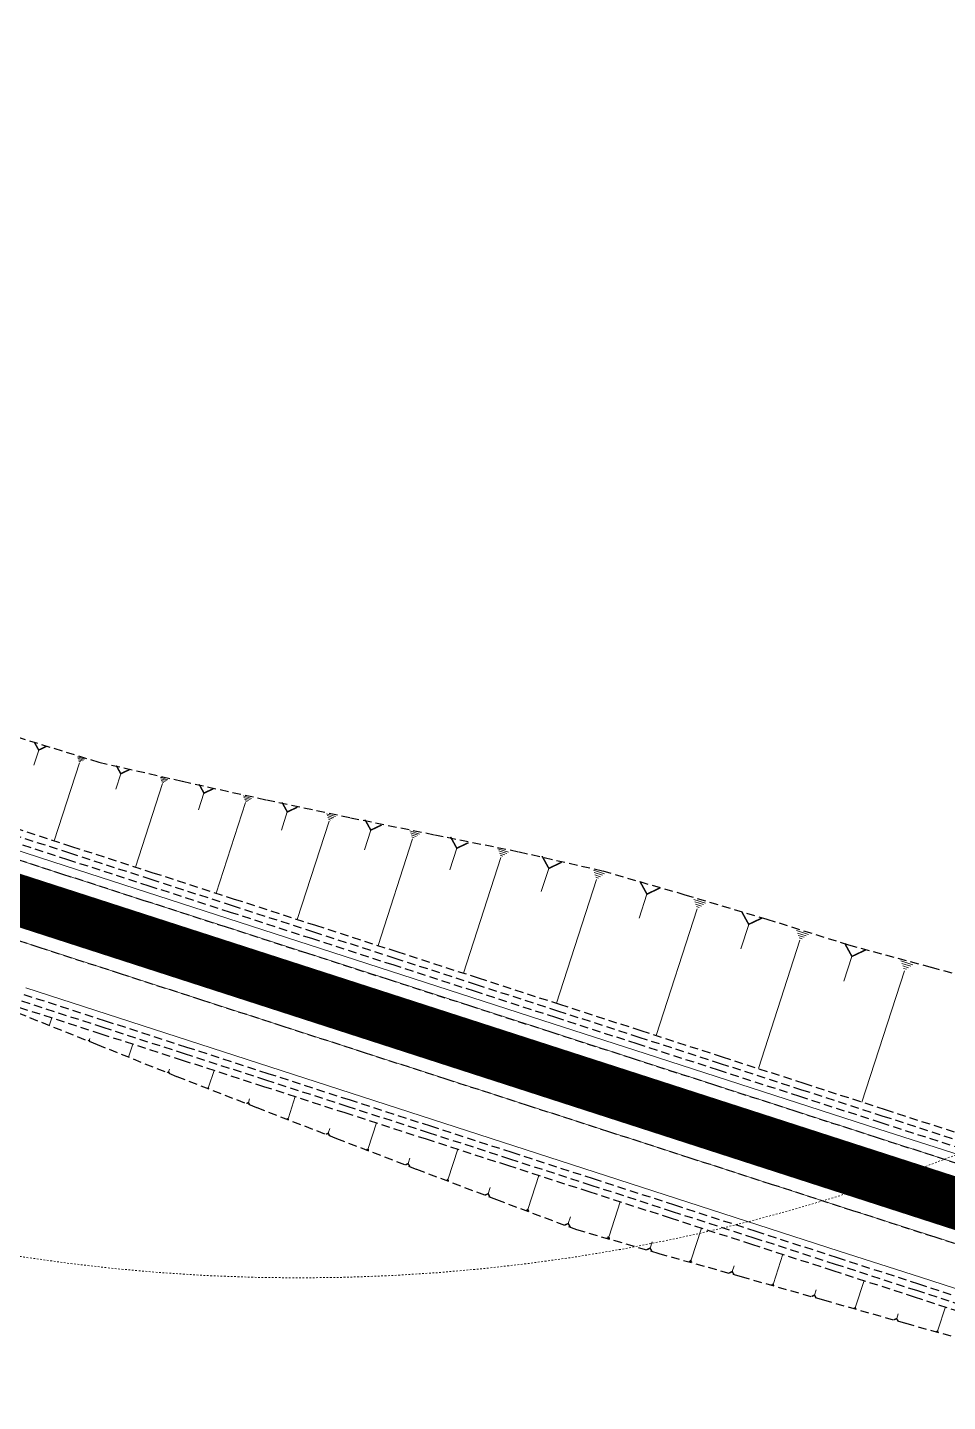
# Model space of a CAD drawing. Header units: metres. Extents: x 544752 to 548977, y 1840603 to 1844608.
# Drawn here: x 545582.9 to 545636.7, y 1843329.3 to 1843409.7 of the extents above; entities that cross this region are included whole.
import ezdxf

# ---------------------------------------------------------------- set-up
doc = ezdxf.new("R2010")
doc.units = ezdxf.units.M
doc.header["$MEASUREMENT"] = 0
doc.linetypes.add('ACAD_ISO02W100', pattern=[15, 12, -3])
doc.linetypes.add('Anordnung Grundriss$0$GESTRICHELT', pattern=[0.75, 0.5, -0.25])
doc.layers.add('C-ROAD', color=7, linetype='Continuous')
for name, color, linetype, lineweight in [('C-ROAD-CORR', 5, 'Continuous', 0), ('C-TOPO-FEAT', 94, 'Continuous', 5), ('Đường', 5, 'ACAD_ISO02W100', 5)]:
    doc.layers.add(name, color=color, linetype=linetype, lineweight=lineweight)

# ---------------------------------------------------------------- blocks, each defined once
blk = doc.blocks.new('TB')
at = {"layer": 'Defpoints', "color": 5, "linetype": 'Anordnung Grundriss$0$GESTRICHELT', "lineweight": 5, "ltscale": 0.2}
blk.add_circle((-0.4049538253086098, -1.769394799566726e-07), 105.7280000291212, dxfattribs=at)

msp = doc.modelspace()

# ---------------------------------------------------------------- linework, layer by layer
at = {"layer": 'C-ROAD', "color": 1, "linetype": 'ACAD_ISO02W100', "lineweight": 60, "ltscale": 0.1, "const_width": 3, "flags": 128}
msp.add_lwpolyline([(545571.5549559621, 1843362.097537118), (545668.3466485639, 1843330.784282243)], dxfattribs=at)
at = {"layer": 'C-ROAD-CORR', "color": 160, "linetype": 'Continuous'}
for p, q in [((545583.5182786626, 1843367.390861655, 669.414161588615), (545583.2350875968, 1843366.515496168, 668.4941279398702)), ((545586.2046164207, 1843366.861343322, 669.4781865494197), (545585.7876455912, 1843366.996238307, 669.4781865494197)), ((545586.1300125696, 1843366.808710057, 669.4051452122842), (545585.8172844475, 1843366.909881295, 669.4051452122842)), ((545585.9062010164, 1843366.650810261, 669.1860212008778), (545584.4288608667, 1843362.084237601, 664.3864254069397)), ((545586.0554087185, 1843366.756076792, 669.3321038751487), (545585.8469233038, 1843366.823524284, 669.3321038751487)), ((545585.9808048675, 1843366.703443527, 669.2590625380133), (545585.8765621601, 1843366.737167273, 669.2590625380133)), ((545588.3194828683, 1843366.006652033, 669.0574824252739), (545588.02674087, 1843365.101763876, 668.1064196221162)), ((545590.7516119359, 1843365.433761745, 669.0029677122967), (545589.1716242682, 1843360.549897667, 663.8698897503141)), ((545591.0707616311, 1843365.658922918, 669.3154330898561), (545590.6248191252, 1843365.803190581, 669.3154330898561)), ((545590.9909742073, 1843365.602632625, 669.2373167454663), (545590.6565173279, 1843365.710833372, 669.2373167454663)), ((545590.9111867835, 1843365.546342331, 669.1592004010764), (545590.6882155306, 1843365.618476163, 669.1592004010764)), ((545590.8313993597, 1843365.490052038, 669.0810840566866), (545590.7199137332, 1843365.526118954, 669.0810840566866)), ((545593.1859482063, 1843364.871013731, 668.9588881304023), (545592.8684175442, 1843363.889501896, 667.927291696384)), ((545595.9682150211, 1843364.560316483, 669.2617981177815), (545595.4844229594, 1843364.716828925, 669.2617981177815)), ((545595.8816556066, 1843364.499248528, 669.1770516161345), (545595.5188115601, 1843364.61663286, 669.1770516161345)), ((545595.7950961919, 1843364.438180574, 669.0923051144874), (545595.553200161, 1843364.516436794, 669.0923051144874)), ((545595.6219773627, 1843364.316044663, 668.9228121111934), (545593.9078875837, 1843359.017660588, 663.3540620198202)), ((545595.7085367773, 1843364.377112618, 669.0075586128404), (545595.5875887618, 1843364.416240729, 669.0075586128404)), ((545598.060005794, 1843363.770643753, 668.8965631669408), (545597.7155549522, 1843362.705919561, 667.7775082139588)), ((545600.8751336926, 1843363.497782153, 669.2457807746399), (545600.3504429151, 1843363.667525812, 669.2457807746399)), ((545600.4996258646, 1843363.232860131, 668.8781376374085), (545598.6406307096, 1843357.486562332, 662.8386176741582)), ((545600.7812567357, 1843363.431551648, 669.153869990332), (545600.3877386524, 1843363.558859392, 669.153869990332)), ((545600.6873797786, 1843363.365321142, 669.0619592060242), (545600.4250343898, 1843363.450192972, 669.0619592060242)), ((545600.5935028216, 1843363.299090637, 668.9700484217163), (545600.4623301271, 1843363.341526551, 668.9700484217163)), ((545602.9416553496, 1843362.707166263, 668.8721045885322), (545602.5680610484, 1843361.552357384, 667.6583681061877)), ((545605.3856877125, 1843362.191522264, 668.8763730575072), (545603.3687348113, 1843355.956964855, 662.3236785658723)), ((545605.7931022242, 1843362.478954558, 669.2752546200934), (545605.2238287738, 1843362.663121238, 669.2752546200934)), ((545605.6912485963, 1843362.407096485, 669.1755342294468), (545605.2642935085, 1843362.545221495, 669.1755342294468)), ((545605.5893949684, 1843362.335238411, 669.0758138388003), (545605.3047582431, 1843362.427321751, 669.0758138388003)), ((545605.4875413404, 1843362.263380338, 668.9760934481537), (545605.3452229778, 1843362.309422008, 668.9760934481537)), ((545607.9710640848, 1843361.647872441, 668.8826732048507), (545607.5653890311, 1843360.393899475, 667.5647124889433)), ((545610.9988437109, 1843361.417529287, 669.3232604920543), (545610.3810528384, 1843361.617391926, 669.3232604920543)), ((545610.8883094122, 1843361.339546972, 669.2150412397576), (545610.4249662578, 1843361.489443951, 669.2150412397576)), ((545610.7777751135, 1843361.261564656, 669.106821987461), (545610.4688796771, 1843361.361495975, 669.106821987461)), ((545610.556706516, 1843361.105600025, 668.8903834828677), (545608.3678549333, 1843354.339690496, 661.7792230288394)), ((545610.6672408147, 1843361.183582341, 668.9986027351644), (545610.5127930966, 1843361.233548, 668.9986027351644)), ((545613.3530711837, 1843360.470527468, 668.8509251299662), (545612.9155403362, 1843359.11808578, 667.4294710282677)), ((545616.1449490829, 1843359.813782458, 668.7892165860529), (545613.8049680867, 1843352.580720223, 661.1870655512204)), ((545616.6176136722, 1843360.147248899, 669.2519816192215), (545615.9571673846, 1843360.360911068, 669.2519816192215)), ((545616.4994475248, 1843360.063882289, 669.1362903609294), (545616.0041128092, 1843360.224128915, 669.1362903609294)), ((545616.3812813775, 1843359.980515678, 669.0205991026372), (545616.0510582337, 1843360.087346763, 669.0205991026372)), ((545616.2631152301, 1843359.897149068, 668.9049078443451), (545616.0980036583, 1843359.95056461, 668.9049078443451)), ((545619.0918931314, 1843358.963397495, 668.5695350853889), (545618.6346177943, 1843357.549924062, 667.083934910736)), ((545622.0345413645, 1843358.097013919, 668.3332226867682), (545619.6393314478, 1843350.69323482, 660.5516434450336)), ((545622.5183619227, 1843358.438350933, 668.8069100364986), (545621.8423275874, 1843358.657056019, 668.8069100364986)), ((545622.3974067832, 1843358.353016679, 668.688488199066), (545621.8903810317, 1843358.517045494, 668.688488199066)), ((545622.2764516436, 1843358.267682426, 668.5700663616334), (545621.938434476, 1843358.377034969, 668.5700663616334)), ((545622.155496504, 1843358.182348172, 668.4516445242008), (545621.9864879203, 1843358.237024444, 668.4516445242008)), ((545625.0425124652, 1843357.196013114, 668.0765360308435), (545624.576326105, 1843355.75499502, 666.5619856455928)), ((545628.5311892085, 1843356.609458708, 668.2669358597462), (545627.8460911011, 1843356.831096031, 668.2669358597462)), ((545628.4086123912, 1843356.522980356, 668.146926309233), (545627.8947888108, 1843356.689208348, 668.146926309233)), ((545628.286035574, 1843356.436502003, 668.0269167587197), (545627.9434865203, 1843356.547320665, 668.0269167587197)), ((545628.0408819396, 1843356.263545298, 667.7868976576932), (545625.6135588062, 1843348.760501763, 659.9009887127178)), ((545628.1634587568, 1843356.350023651, 667.9069072082065), (545627.99218423, 1843356.405432981, 667.9069072082065)), ((545631.0796399015, 1843355.319873574, 667.4946917925155), (545630.609106128, 1843353.865417289, 665.9660174916947)), ((545634.6489634321, 1843354.830092711, 667.7979735485409), (545633.9482973455, 1843355.056766459, 667.7979735485409)), ((545634.5236012132, 1843354.741649248, 667.6752369343094), (545633.9981016484, 1843354.911654559, 667.6752369343094)), ((545634.1475145569, 1843354.476318861, 667.3070270916149), (545631.6650336063, 1843346.802778246, 659.2419209404538)), ((545634.3982389945, 1843354.653205786, 667.5525003200779), (545634.0479059512, 1843354.76654266, 667.5525003200779)), ((545634.2728767757, 1843354.564762323, 667.4297637058464), (545634.097710254, 1843354.62143076, 667.4297637058464)), ((545584.1476988998, 1843351.319438145, 664.4195015545108), (545584.2796566009, 1843351.727329605, 663.9907962040062)), ((545584.1210440969, 1843351.300633093, 664.4455980954583), (545584.1582884052, 1843351.28858412, 664.4455980954583)), ((545584.1277077976, 1843351.305334356, 664.4390739602214), (545584.1556410289, 1843351.296297626, 664.4390739602214)), ((545584.1343714984, 1843351.310035619, 664.4325498249846), (545584.1529936525, 1843351.304011133, 664.4325498249846)), ((545584.141035199, 1843351.314736882, 664.4260256897477), (545584.1503462762, 1843351.311724639, 664.4260256897477)), ((545586.4732856591, 1843350.404098096, 664.3160950142459), (545586.5079534962, 1843350.511259061, 664.2034658373229)), ((545588.7967550302, 1843349.483553681, 664.2183346677969), (545589.0259015654, 1843350.191863344, 663.4738813693912)), ((545588.750468563, 1843349.450898424, 664.2636517042163), (545588.8151438655, 1843349.429975201, 664.2636517042163)), ((545588.7620401798, 1843349.459062239, 664.2523224451114), (545588.8105466567, 1843349.443369821, 664.2523224451114)), ((545588.7736117967, 1843349.467226053, 664.2409931860066), (545588.8059494478, 1843349.456764441, 664.2409931860066)), ((545588.7851834134, 1843349.475389867, 664.2296639269017), (545588.801352239, 1843349.470159061, 664.2296639269017)), ((545591.1196594276, 1843348.561620608, 664.1220808713745), (545591.1734996181, 1843348.7280448, 663.9471643824784)), ((545593.4517370105, 1843347.662603438, 664.0010267139683), (545593.7731372906, 1843348.656076561, 662.9568586307853)), ((545593.3868157433, 1843347.616801268, 664.0645882606223), (545593.4775291388, 1843347.587454414, 664.0645882606223)), ((545593.4030460601, 1843347.62825181, 664.0486978739588), (545593.4710811067, 1843347.60624167, 664.0486978739588)), ((545593.419276377, 1843347.639702353, 664.0328074872953), (545593.4646330746, 1843347.625028926, 664.0328074872953)), ((545593.4355066937, 1843347.651152895, 664.0169171006318), (545593.4581850426, 1843347.643816182, 664.0169171006318)), ((545595.7863346806, 1843346.7698818, 663.8731593214274), (545595.8561092864, 1843346.985560503, 663.6464749622579)), ((545598.1202194293, 1843345.875343993, 663.747251722286), (545598.5227276478, 1843347.119528027, 662.4395794485479)), ((545598.0389147598, 1843345.817983278, 663.8268535350322), (545598.1525204083, 1843345.78123051, 663.8268535350322)), ((545598.0592409272, 1843345.832323456, 663.8069530818457), (545598.1444451634, 1843345.804758881, 663.8069530818457)), ((545598.0795670946, 1843345.846663635, 663.7870526286591), (545598.1363699187, 1843345.828287251, 663.7870526286591)), ((545598.0998932619, 1843345.861003814, 663.7671521754726), (545598.128294674, 1843345.851815622, 663.7671521754726)), ((545600.4539046272, 1843344.980297831, 663.6218926800443), (545600.5394755413, 1843345.244804144, 663.3438891347437)), ((545602.7895941226, 1843344.090373545, 663.4910092569115), (545603.2724553839, 1843345.582935049, 661.9222853043404)), ((545602.6920585356, 1843344.021561864, 663.5865020442296), (545602.8283433722, 1843343.977472111, 663.5865020442296)), ((545602.7164424324, 1843344.038764784, 663.5626288474001), (545602.8186560598, 1843344.005697469, 663.5626288474001)), ((545602.7408263291, 1843344.055967705, 663.5387556505706), (545602.8089687474, 1843344.033922828, 663.5387556505706)), ((545602.7652102258, 1843344.073170625, 663.514882453741), (545602.799281435, 1843344.062148187, 663.514882453741)), ((545607.4645538828, 1843342.31974309, 663.2193106427022), (545608.0230394108, 1843344.04606505, 661.4048979012732)), ((545605.1258555087, 1843343.201910696, 663.3585495488611), (545605.226510006, 1843343.513041532, 663.0315423243484)), ((545607.3517425682, 1843342.240154332, 663.3297592208229), (545607.5093719226, 1843342.189159375, 663.3297592208229)), ((545607.3799453968, 1843342.260051521, 663.3021470762927), (545607.4981674127, 1843342.221805304, 663.3021470762927)), ((545607.4081482255, 1843342.279948711, 663.2745349317626), (545607.4869629027, 1843342.254451233, 663.2745349317626)), ((545607.4363510541, 1843342.2998459, 663.2469227872324), (545607.4757583928, 1843342.287097161, 663.2469227872324)), ((545612.1466575293, 1843340.567689093, 662.9276267221378), (545612.7746501634, 1843342.508862894, 660.8873986772295)), ((545609.8039595633, 1843341.439402601, 663.0781041562756), (545609.9186879694, 1843341.794036977, 662.7053734920345)), ((545612.0198061226, 1843340.478195003, 663.0518213342323), (545612.1970534611, 1843340.420853398, 663.0518213342323)), ((545612.0515189742, 1843340.500568526, 663.0207726812087), (545612.1844544782, 1843340.457562321, 663.0207726812087)), ((545612.083231826, 1843340.522942048, 662.989724028185), (545612.1718554952, 1843340.494271245, 662.989724028185)), ((545612.1149446776, 1843340.54531557, 662.9586753751614), (545612.1592565123, 1843340.530980169, 662.9586753751614)), ((545616.8769883632, 1843338.958736754, 662.4847537458791), (545617.5280099722, 1843340.971094897, 660.3697089629858)), ((545614.4903251389, 1843339.698516402, 662.7744188096987), (545614.6177547567, 1843340.092411206, 662.3604243361524)), ((545616.7454852179, 1843338.865960847, 662.6135026703073), (545616.9292323532, 1843338.80651648, 662.6135026703073)), ((545616.7783610043, 1843338.889154824, 662.5813154392002), (545616.9161713556, 1843338.844571549, 662.5813154392002)), ((545616.8112367906, 1843338.912348801, 662.5491282080932), (545616.9031103582, 1843338.882626617, 662.5491282080932)), ((545616.8441125769, 1843338.935542777, 662.5169409769861), (545616.8900493607, 1843338.920681686, 662.5169409769861)), ((545621.679688274, 1843337.569546046, 661.8103875537264), (545622.2825227111, 1843339.432953915, 659.8518936828249)), ((545619.2764640911, 1843338.257515662, 662.1544250530096), (545619.3978269765, 1843338.632657727, 661.7601402334319)), ((545621.557918699, 1843337.483637206, 661.9296067690458), (545621.72806528, 1843337.428592779, 661.9296067690458)), ((545621.5883610927, 1843337.505114416, 661.8998019652159), (545621.7159710285, 1843337.463831096, 661.8998019652159)), ((545621.6188034866, 1843337.526591626, 661.8699971613861), (545621.703876777, 1843337.499069413, 661.8699971613861)), ((545621.6492458803, 1843337.548068836, 661.8401923575562), (545621.6917825255, 1843337.534307729, 661.8401923575562)), ((545624.084035456, 1843336.885546437, 661.4622430364345), (545624.195039414, 1843337.228668257, 661.1016123920656)), ((545626.4872213029, 1843336.197396258, 661.118387154651), (545627.0364200384, 1843337.895012025, 659.3341454272957)), ((545631.2936001957, 1843334.821116693, 660.4306533455934), (545631.7904820277, 1843336.357016864, 658.8163792383943)), ((545626.3762858742, 1843336.119130944, 661.2269991354439), (545626.5312940843, 1843336.068983958, 661.2269991354439)), ((545626.4040197313, 1843336.138697272, 661.1998461402457), (545626.520275889, 1843336.101087033, 661.1998461402457)), ((545626.4317535886, 1843336.158263601, 661.1726931450474), (545626.5092576935, 1843336.133190108, 661.1726931450474)), ((545626.4594874458, 1843336.177829929, 661.1455401498492), (545626.4982394982, 1843336.165293183, 661.1455401498492)), ((545628.8900563206, 1843335.507992227, 660.7758268333781), (545628.9910452567, 1843335.820156839, 660.4477330809246)), ((545631.1932325228, 1843334.750306965, 660.5289189032425), (545631.3334745856, 1843334.704937003, 660.5289189032425)), ((545631.218324441, 1843334.768009397, 660.5043525138302), (545631.3235059881, 1843334.733981925, 660.5043525138302)), ((545631.2434163593, 1843334.785711829, 660.479786124418), (545631.3135373906, 1843334.763026848, 660.479786124418)), ((545631.2685082775, 1843334.803414261, 660.4552197350057), (545631.3035687931, 1843334.79207177, 660.4552197350057)), ((545636.1014864342, 1843333.450219939, 659.737357170374), (545636.5443321352, 1843334.819090251, 658.298636125591)), ((545633.6973597734, 1843334.135010571, 660.0846846801724), (545633.7880518839, 1843334.415346899, 659.790043346282)), ((545636.0120337927, 1843333.387110802, 659.8249363027755), (545636.1370244655, 1843333.346674845, 659.8249363027755)), ((545636.0343969531, 1843333.402888087, 659.8030415196752), (545636.1281399577, 1843333.372561118, 659.8030415196752)), ((545636.0567601135, 1843333.418665371, 659.7811467365748), (545636.1192554499, 1843333.398447392, 659.7811467365748)), ((545636.0791232738, 1843333.434442655, 659.7592519534744), (545636.110370942, 1843333.424333665, 659.7592519534744))]:
    msp.add_line(p, q, dxfattribs=at)
at = {"layer": 'C-ROAD-CORR', "color": 5, "linetype": 'Anordnung Grundriss$0$GESTRICHELT', "lineweight": 30, "extrusion": (0.2176510863283561, 0.6727763407947679, -0.7071067811065659), "const_width": 0.1, "elevation": 1358447.466107472}
msp.add_lwpolyline([(48303.17732021038, 1359394.673542071), (48302.79245332058, 1359394.160386219), (48302.40758643119, 1359394.673542071)], dxfattribs=at)
at = {"layer": 'C-ROAD-CORR', "color": 5, "linetype": 'Anordnung Grundriss$0$GESTRICHELT', "lineweight": 30, "extrusion": (0.2176510862573554, 0.6727763406434055, -0.707106781272434), "const_width": 0.1, "elevation": 1358447.83172369}
msp.add_lwpolyline([(48298.19607350783, 1359394.55268206), (48297.79822655575, 1359394.022219457), (48297.4003796039, 1359394.55268206)], dxfattribs=at)
at = {"layer": 'C-ROAD-CORR', "color": 5, "linetype": 'Anordnung Grundriss$0$GESTRICHELT', "lineweight": 30, "extrusion": (0.2176510863746361, 0.6727763406959925, -0.7071067811863004), "const_width": 0.1, "elevation": 1358448.196762252}
msp.add_lwpolyline([(48293.25027054845, 1359394.822874422), (48292.8187349065, 1359394.247493566), (48292.38719926489, 1359394.822874422)], dxfattribs=at)
at = {"layer": 'C-ROAD-CORR', "color": 5, "linetype": 'Anordnung Grundriss$0$GESTRICHELT', "lineweight": 30, "extrusion": (0.217651086240902, 0.6727763408171777, -0.7071067811121629), "const_width": 0.1, "elevation": 1358448.561524172}
msp.add_lwpolyline([(48288.31029004086, 1359395.147991239), (48287.84216890257, 1359394.523829721), (48287.37404776411, 1359395.147991239)], dxfattribs=at)
at = {"layer": 'C-ROAD-CORR', "color": 5, "linetype": 'Anordnung Grundriss$0$GESTRICHELT', "lineweight": 30, "extrusion": (0.2176510861189864, 0.6727763407096782, -0.7071067812519695), "const_width": 0.1, "elevation": 1358448.92556806}
msp.add_lwpolyline([(48283.37768524571, 1359395.530792189), (48282.86995709327, 1359394.853821318), (48282.36222894059, 1359395.530792189)], dxfattribs=at)
at = {"layer": 'C-ROAD-CORR', "color": 5, "linetype": 'Anordnung Grundriss$0$GESTRICHELT', "lineweight": 30, "extrusion": (0.2176510861419997, 0.6727763407363675, -0.7071067812194923), "const_width": 0.1, "elevation": 1358449.300145148}
msp.add_lwpolyline([(48278.31003721763, 1359395.978322597), (48277.75871016365, 1359395.243219858), (48277.20738310926, 1359395.978322596)], dxfattribs=at)
at = {"layer": 'C-ROAD-CORR', "color": 5, "linetype": 'Anordnung Grundriss$0$GESTRICHELT', "lineweight": 30, "extrusion": (0.2176510860855825, 0.6727763407135534, -0.7071067812585644), "const_width": 0.1, "elevation": 1358449.701831414}
msp.add_lwpolyline([(48272.87010321865, 1359396.392984716), (48272.27548298996, 1359395.600157744), (48271.68086276081, 1359396.392984716)], dxfattribs=at)
at = {"layer": 'C-ROAD-CORR', "color": 5, "linetype": 'Anordnung Grundriss$0$GESTRICHELT', "lineweight": 30, "extrusion": (0.2176510860909944, 0.6727763407689161, -0.7071067812042237), "const_width": 0.1, "elevation": 1358450.136008706}
msp.add_lwpolyline([(48266.97280320857, 1359396.464785492), (48266.35134950542, 1359395.636180553), (48265.72989580134, 1359396.464785492)], dxfattribs=at)
at = {"layer": 'C-ROAD-CORR', "color": 5, "linetype": 'Anordnung Grundriss$0$GESTRICHELT', "lineweight": 30, "extrusion": (0.2176510863594804, 0.6727763407725933, -0.7071067811180837), "const_width": 0.1, "elevation": 1358450.590869374}
msp.add_lwpolyline([(48260.77988150658, 1359396.238256325), (48260.14631740074, 1359395.393504184), (48259.51275329507, 1359396.238256325)], dxfattribs=at)
at = {"layer": 'C-ROAD-CORR', "color": 5, "linetype": 'Anordnung Grundriss$0$GESTRICHELT', "lineweight": 30, "extrusion": (0.2176510862451047, 0.6727763407183519, -0.707106781204897), "const_width": 0.1, "elevation": 1358451.05389798}
msp.add_lwpolyline([(48254.46403262822, 1359395.886644317), (48253.82456023013, 1359395.034014453), (48253.18508783251, 1359395.886644317)], dxfattribs=at)
at = {"layer": 'C-ROAD-CORR', "color": 5, "linetype": 'Anordnung Grundriss$0$GESTRICHELT', "lineweight": 30, "extrusion": (0.2176510862112597, 0.6727763407762416, 0.7071067811602356), "const_width": 0.1, "elevation": 1359379.770585936}
msp.add_lwpolyline([(48294.70489870699, -1358440.222833742), (48294.75201354979, -1358440.285653532), (48294.79912839335, -1358440.222833741)], dxfattribs=at)
at = {"layer": 'C-ROAD-CORR', "color": 5, "linetype": 'Anordnung Grundriss$0$GESTRICHELT', "lineweight": 30, "extrusion": (0.217651085937341, 0.6727763407761487, 0.7071067812446377), "const_width": 0.1, "elevation": 1359379.404960693}
msp.add_lwpolyline([(48289.6902208929, -1358440.097169108), (48289.76339165663, -1358440.194730127), (48289.836562421, -1358440.097169108)], dxfattribs=at)
at = {"layer": 'C-ROAD-CORR', "color": 5, "linetype": 'Anordnung Grundriss$0$GESTRICHELT', "lineweight": 30, "extrusion": (0.2176510866439715, 0.6727763407683854, 0.7071067810345195), "const_width": 0.1, "elevation": 1359379.039585119}
msp.add_lwpolyline([(48284.67878732987, -1358440.054140233), (48284.77361354022, -1358440.18057518), (48284.86843975057, -1358440.054140233)], dxfattribs=at)
at = {"layer": 'C-ROAD-CORR', "color": 5, "linetype": 'Anordnung Grundriss$0$GESTRICHELT', "lineweight": 30, "extrusion": (0.2176510862140156, 0.6727763405974507, 0.7071067813294979), "const_width": 0.1, "elevation": 1359378.673275211}
msp.add_lwpolyline([(48279.66455091565, -1358440.015685118), (48279.78084487939, -1358440.170743736), (48279.89713884302, -1358440.015685118)], dxfattribs=at)
at = {"layer": 'C-ROAD-CORR', "color": 5, "linetype": 'Anordnung Grundriss$0$GESTRICHELT', "lineweight": 30, "extrusion": (0.2176510865891637, 0.6727763406362823, 0.707106781177079), "const_width": 0.1, "elevation": 1359378.307738052}
msp.add_lwpolyline([(48274.65246773482, -1358439.994653374), (48274.78926083312, -1358440.177044172), (48274.92605393141, -1358439.994653373)], dxfattribs=at)
at = {"layer": 'C-ROAD-CORR', "color": 5, "linetype": 'Anordnung Grundriss$0$GESTRICHELT', "lineweight": 30, "extrusion": (0.2176510859778401, 0.6727763410517525, 0.7071067809699486), "const_width": 0.1, "elevation": 1359377.94228607}
msp.add_lwpolyline([(48269.63792399067, -1358439.999512347), (48269.79384403938, -1358440.207405745), (48269.9497640882, -1358439.999512347)], dxfattribs=at)
at = {"layer": 'C-ROAD-CORR', "color": 5, "linetype": 'Anordnung Grundriss$0$GESTRICHELT', "lineweight": 30, "extrusion": (0.2176510858429565, 0.6727763407337297, 0.7071067813140491), "const_width": 0.1, "elevation": 1359377.575654021}
msp.add_lwpolyline([(48264.62588632223, -1358440.040663602), (48264.79906777677, -1358440.271572208), (48264.97224923107, -1358440.040663602)], dxfattribs=at)
at = {"layer": 'C-ROAD-CORR', "color": 5, "linetype": 'Anordnung Grundriss$0$GESTRICHELT', "lineweight": 30, "extrusion": (0.2176510862372942, 0.6727763406393956, 0.7071067812824241), "const_width": 0.1, "elevation": 1359377.209530615}
msp.add_lwpolyline([(48259.6379132914, -1358440.562215434), (48259.80284983758, -1358440.782130828), (48259.96778638335, -1358440.562215434)], dxfattribs=at)
at = {"layer": 'C-ROAD-CORR', "color": 5, "linetype": 'Anordnung Grundriss$0$GESTRICHELT', "lineweight": 30, "extrusion": (0.2176510861822272, 0.6727763408665166, 0.7071067810832798), "const_width": 0.1, "elevation": 1359376.843817195}
msp.add_lwpolyline([(48254.65519889025, -1358441.193400659), (48254.80605727958, -1358441.394545178), (48254.95691566891, -1358441.193400659)], dxfattribs=at)
at = {"layer": 'C-ROAD-CORR', "color": 5, "linetype": 'Anordnung Grundriss$0$GESTRICHELT', "lineweight": 30, "extrusion": (0.21765108633197, 0.672776340438137, 0.7071067814447697), "const_width": 0.1, "elevation": 1359376.476989719}
msp.add_lwpolyline([(48249.67285121861, -1358441.816849401), (48249.81009883166, -1358441.999846219), (48249.94734644436, -1358441.816849402)], dxfattribs=at)
at = {"layer": 'C-ROAD-CORR', "color": 5, "linetype": 'Anordnung Grundriss$0$GESTRICHELT', "lineweight": 30, "extrusion": (0.217651086303899, 0.6727763407211625, 0.7071067811841256), "const_width": 0.1, "elevation": 1359376.111389882}
msp.add_lwpolyline([(48244.69001873274, -1358442.446328711), (48244.81327258726, -1358442.610667184), (48244.93652644235, -1358442.446328711)], dxfattribs=at)
at = {"layer": 'C-ROAD-CORR', "color": 1, "linetype": 'Anordnung Grundriss$0$GESTRICHELT', "lineweight": 30}
for points in [[(545582.2592813222, 1843368.15948401, 669.9065833732128), (545587.0369955762, 1843366.68372389, 669.4549640716889), (545591.9296025853, 1843365.563106163, 669.3766093732835), (545596.8344541041, 1843364.480337162, 669.3380347463851), (545601.7510426538, 1843363.433848231, 669.3375914898231), (545606.6827482594, 1843362.434087289, 669.3862606585589), (545611.6164688232, 1843361.440554739, 669.4414760418441), (545616.5095762756, 1843360.32148392, 669.3647471875046), (545621.3142590603, 1843358.929085615, 669.0007434883564), (545626.1077028284, 1843357.50194664, 668.6002263721726), (545630.8766036254, 1843355.998943443, 668.1199738331013), (545635.7076846843, 1843354.688144245, 667.8417330817622), (545640.5367464063, 1843353.371103121, 667.5569318902104)], [(545580.6856331913, 1843363.295215931, 664.7941013547992), (545585.442880319, 1843361.756190341, 664.2759882716086), (545590.2001274466, 1843360.217164751, 663.7578751884181), (545594.9573745742, 1843358.678139161, 663.2397621052276), (545599.7146217019, 1843357.139113571, 662.721649022037), (545604.4718688295, 1843355.600087981, 662.2035359388464), (545609.229115957, 1843354.061062391, 661.6854228556558), (545613.9863630848, 1843352.522036801, 661.1673097724653), (545618.7436102123, 1843350.983011211, 660.6491966892746), (545623.5008573399, 1843349.443985621, 660.1310836060841), (545628.2581044676, 1843347.904960031, 659.6129705228935), (545633.0153515952, 1843346.365934441, 659.0948574397029), (545637.7725987228, 1843344.826908851, 658.5767443565123)], [(545582.2943862018, 1843352.023951518, 664.524843911363), (545586.9486756766, 1843350.166675861, 664.3412205645839), (545591.5982296016, 1843348.294762253, 664.1729821140109), (545596.2687046478, 1843346.487517448, 663.9367749397212), (545600.9375204792, 1843344.675143882, 663.7059582366865), (545605.61103297, 1843342.877288054, 663.4598829848561), (545610.2903299154, 1843341.097312421, 663.1950151462996), (545614.9775623018, 1843339.341865851, 662.9043665754981), (545619.7821272612, 1843337.949103339, 662.2325269006507), (545624.5985614451, 1843336.593029517, 661.5221263832652), (545629.4112731984, 1843335.225449375, 660.8238193318676), (545634.2262567177, 1843333.864891437, 660.1181317468756), (545639.0424240223, 1843332.507992671, 659.4085982696877)], [(545582.3956096508, 1843352.336841028, 664.1959882716086), (545587.1528567784, 1843350.797815438, 663.677875188418), (545591.910103906, 1843349.258789848, 663.1597621052275), (545596.6673510337, 1843347.719764258, 662.641649022037), (545601.4245981612, 1843346.180738668, 662.1235359388463), (545606.1818452888, 1843344.641713078, 661.6054228556558), (545610.9390924165, 1843343.102687488, 661.0873097724652), (545615.6963395441, 1843341.563661898, 660.5691966892746), (545620.4535866717, 1843340.024636308, 660.051083606084), (545625.2108337994, 1843338.485610718, 659.5329705228935), (545629.968080927, 1843336.946585128, 659.0148574397028), (545634.7253280546, 1843335.407559538, 658.4967443565123), (545639.4825751823, 1843333.868533948, 657.9786312733218)]]:
    msp.add_polyline3d(points, dxfattribs=at)
at = {"layer": 'C-ROAD-CORR', "color": 11, "linetype": 'Anordnung Grundriss$0$GESTRICHELT', "lineweight": 30}
for points in [[(545582.2592813222, 1843368.15948401, 669.9065833732128), (545587.0369955762, 1843366.68372389, 669.4549640716889), (545591.9296025853, 1843365.563106163, 669.3766093732835), (545596.8344541041, 1843364.480337162, 669.3380347463851), (545601.7510426538, 1843363.433848231, 669.3375914898231), (545606.6827482594, 1843362.434087289, 669.3862606585589), (545611.6164688232, 1843361.440554739, 669.4414760418441), (545616.5095762756, 1843360.32148392, 669.3647471875046), (545621.3142590603, 1843358.929085615, 669.0007434883564), (545626.1077028284, 1843357.50194664, 668.6002263721726), (545630.8766036254, 1843355.998943443, 668.1199738331013), (545635.7076846843, 1843354.688144245, 667.8417330817622), (545640.5367464063, 1843353.371103121, 667.5569318902104)], [(545582.2943862018, 1843352.023951518, 664.524843911363), (545586.9486756766, 1843350.166675861, 664.3412205645839), (545591.5982296016, 1843348.294762253, 664.1729821140109), (545596.2687046478, 1843346.487517448, 663.9367749397212), (545600.9375204792, 1843344.675143882, 663.7059582366865), (545605.61103297, 1843342.877288054, 663.4598829848561), (545610.2903299154, 1843341.097312421, 663.1950151462996), (545614.9775623018, 1843339.341865851, 662.9043665754981), (545619.7821272612, 1843337.949103339, 662.2325269006507), (545624.5985614451, 1843336.593029517, 661.5221263832652), (545629.4112731984, 1843335.225449375, 660.8238193318676), (545634.2262567177, 1843333.864891437, 660.1181317468756), (545639.0424240223, 1843332.507992671, 659.4085982696877)]]:
    msp.add_polyline3d(points, dxfattribs=at)
at = {"layer": 'C-ROAD-CORR', "color": 92, "linetype": 'Anordnung Grundriss$0$GESTRICHELT', "lineweight": 30}
for points in [[(545580.5625111441, 1843362.91463616, 664.3941013547992), (545585.3197582718, 1843361.37561057, 663.8759882716087), (545590.0770053994, 1843359.836584981, 663.3578751884181), (545594.834252527, 1843358.297559391, 662.8397621052276), (545599.5914996547, 1843356.7585338, 662.321649022037), (545604.3487467823, 1843355.219508211, 661.8035359388464), (545609.1059939099, 1843353.680482621, 661.2854228556558), (545613.8632410376, 1843352.141457031, 660.7673097724653), (545618.6204881652, 1843350.60243144, 660.2491966892746), (545623.3777352928, 1843349.063405851, 659.7310836060841), (545628.1349824205, 1843347.524380261, 659.2129705228936), (545632.8922295481, 1843345.985354671, 658.6948574397029), (545637.6494766757, 1843344.446329081, 658.1767443565124)], [(545580.4393890969, 1843362.53405639, 664.3941013547992), (545585.1966362246, 1843360.9950308, 663.8759882716087), (545589.9538833522, 1843359.45600521, 663.3578751884181), (545594.7111304798, 1843357.91697962, 662.8397621052276), (545599.4683776075, 1843356.37795403, 662.321649022037), (545604.2256247351, 1843354.83892844, 661.8035359388464), (545608.9828718627, 1843353.29990285, 661.2854228556558), (545613.7401189904, 1843351.76087726, 660.7673097724653), (545618.497366118, 1843350.22185167, 660.2491966892746), (545623.2546132456, 1843348.68282608, 659.7310836060841), (545628.0118603733, 1843347.14380049, 659.2129705228936), (545632.7691075009, 1843345.6047749, 658.6948574397029), (545637.5263546285, 1843344.06574931, 658.1767443565124)], [(545582.518731698, 1843352.717420798, 663.7959882716086), (545587.2759788256, 1843351.178395208, 663.2778751884181), (545592.0332259532, 1843349.639369618, 662.7597621052275), (545596.7904730809, 1843348.100344028, 662.241649022037), (545601.5477202085, 1843346.561318438, 661.7235359388463), (545606.3049673361, 1843345.022292848, 661.2054228556558), (545611.0622144638, 1843343.483267258, 660.6873097724653), (545615.8194615914, 1843341.944241668, 660.1691966892746), (545620.576708719, 1843340.405216078, 659.6510836060841), (545625.3339558467, 1843338.866190488, 659.1329705228935), (545630.0912029743, 1843337.327164898, 658.6148574397029), (545634.8484501019, 1843335.788139308, 658.0967443565123), (545639.6056972296, 1843334.249113718, 657.5786312733218)], [(545582.6418537452, 1843353.098000568, 663.7959882716086), (545587.3991008728, 1843351.558974979, 663.2778751884181), (545592.1563480004, 1843350.019949388, 662.7597621052275), (545596.9135951281, 1843348.480923798, 662.241649022037), (545601.6708422557, 1843346.941898209, 661.7235359388463), (545606.4280893833, 1843345.402872619, 661.2054228556558), (545611.185336511, 1843343.863847028, 660.6873097724653), (545615.9425836386, 1843342.324821438, 660.1691966892746), (545620.6998307662, 1843340.785795849, 659.6510836060841), (545625.4570778939, 1843339.246770259, 659.1329705228935), (545630.2143250215, 1843337.707744668, 658.6148574397029), (545634.9715721491, 1843336.168719079, 658.0967443565123), (545639.7288192768, 1843334.629693489, 657.5786312733218)]]:
    msp.add_polyline3d(points, dxfattribs=at)
at = {"layer": 'C-ROAD-CORR', "color": 5, "linetype": 'Anordnung Grundriss$0$GESTRICHELT', "lineweight": 30}
for points in [[(545580.1623644907, 1843361.677751907, 664.8141013547992), (545584.9196116184, 1843360.138726317, 664.2959882716086), (545589.676858746, 1843358.599700727, 663.7778751884181), (545594.4341058736, 1843357.060675137, 663.2597621052275), (545599.1913530013, 1843355.521649547, 662.741649022037), (545603.9486001289, 1843353.982623957, 662.2235359388463), (545608.7058472565, 1843352.443598367, 661.7054228556558), (545613.4630943842, 1843350.904572777, 661.1873097724653), (545618.2203415118, 1843349.365547187, 660.6691966892746), (545622.9775886394, 1843347.826521597, 660.1510836060841), (545627.7348357671, 1843346.287496007, 659.6329705228935), (545632.4920828947, 1843344.748470417, 659.1148574397029), (545637.2493300223, 1843343.209444827, 658.5967443565123)], [(545578.7772414597, 1843357.396229493, 664.8141013547992), (545583.5344885874, 1843355.857203902, 664.2959882716086), (545588.291735715, 1843354.318178313, 663.7778751884181), (545593.0489828426, 1843352.779152723, 663.2597621052275), (545597.8062299703, 1843351.240127133, 662.741649022037), (545602.5634770979, 1843349.701101543, 662.2235359388463), (545607.3207242255, 1843348.162075953, 661.7054228556558), (545612.0779713532, 1843346.623050363, 661.1873097724653), (545616.8352184808, 1843345.084024773, 660.6691966892746), (545621.5924656084, 1843343.544999183, 660.1510836060841), (545626.3497127361, 1843342.005973593, 659.6329705228935), (545631.1069598637, 1843340.466948003, 659.1148574397029), (545635.8642069913, 1843338.927922413, 658.5967443565123), (545640.621454119, 1843337.388896823, 658.0786312733218)]]:
    msp.add_polyline3d(points, dxfattribs=at)
at = {"layer": 'C-ROAD-CORR', "color": 160, "linetype": 'Anordnung Grundriss$0$GESTRICHELT', "lineweight": 30}
for points in [[(545580.1623644907, 1843361.677751907, 664.6641013547992), (545584.9196116184, 1843360.138726317, 664.1459882716086), (545589.676858746, 1843358.599700727, 663.6278751884181), (545594.4341058736, 1843357.060675137, 663.1097621052276), (545599.1913530013, 1843355.521649547, 662.591649022037), (545603.9486001289, 1843353.982623957, 662.0735359388464), (545608.7058472565, 1843352.443598367, 661.5554228556558), (545613.4630943842, 1843350.904572777, 661.0373097724653), (545618.2203415118, 1843349.365547187, 660.5191966892746), (545622.9775886394, 1843347.826521597, 660.0010836060841), (545627.7348357671, 1843346.287496007, 659.4829705228935), (545632.4920828947, 1843344.748470417, 658.9648574397029), (545637.2493300223, 1843343.209444827, 658.4467443565123)], [(545578.7772414597, 1843357.396229493, 664.6641013547992), (545583.5344885874, 1843355.857203902, 664.1459882716086), (545588.291735715, 1843354.318178313, 663.6278751884181), (545593.0489828426, 1843352.779152723, 663.1097621052276), (545597.8062299703, 1843351.240127133, 662.591649022037), (545602.5634770979, 1843349.701101543, 662.0735359388464), (545607.3207242255, 1843348.162075953, 661.5554228556558), (545612.0779713532, 1843346.623050363, 661.0373097724653), (545616.8352184808, 1843345.084024773, 660.5191966892746), (545621.5924656084, 1843343.544999183, 660.0010836060841), (545626.3497127361, 1843342.005973593, 659.4829705228935), (545631.1069598637, 1843340.466948003, 658.9648574397029), (545635.8642069913, 1843338.927922413, 658.4467443565123), (545640.621454119, 1843337.388896823, 657.9286312733218)]]:
    msp.add_polyline3d(points, dxfattribs=at)
at = {"layer": 'C-ROAD-CORR', "color": 150, "linetype": 'Anordnung Grundriss$0$GESTRICHELT', "lineweight": 30}
msp.add_polyline3d([(545579.4698029752, 1843359.5369907, 664.8816013547992), (545584.2270501029, 1843357.99796511, 664.3634882716086), (545588.9842972305, 1843356.45893952, 663.8453751884181), (545593.7415443581, 1843354.91991393, 663.3272621052275), (545598.4987914858, 1843353.38088834, 662.809149022037), (545603.2560386134, 1843351.84186275, 662.2910359388463), (545608.013285741, 1843350.30283716, 661.7729228556558), (545612.7705328687, 1843348.76381157, 661.2548097724653), (545617.5277799963, 1843347.22478598, 660.7366966892746), (545622.2850271239, 1843345.68576039, 660.218583606084), (545627.0422742516, 1843344.1467348, 659.7004705228935), (545631.7995213792, 1843342.60770921, 659.1823574397029), (545636.5567685068, 1843341.06868362, 658.6642443565123), (545641.3140156345, 1843339.52965803, 658.1461312733218)], dxfattribs=at)
msp.add_polyline3d([(545579.4698029752, 1843359.5369907, 664.8816013547992), (545584.2270501029, 1843357.99796511, 664.3634882716086), (545588.9842972305, 1843356.45893952, 663.8453751884181), (545593.7415443581, 1843354.91991393, 663.3272621052275), (545598.4987914858, 1843353.38088834, 662.809149022037), (545603.2560386134, 1843351.84186275, 662.2910359388463), (545608.013285741, 1843350.30283716, 661.7729228556558), (545612.7705328687, 1843348.76381157, 661.2548097724653), (545617.5277799963, 1843347.22478598, 660.7366966892746), (545622.2850271239, 1843345.68576039, 660.218583606084), (545627.0422742516, 1843344.1467348, 659.7004705228935), (545631.7995213792, 1843342.60770921, 659.1823574397029), (545636.5567685068, 1843341.06868362, 658.6642443565123), (545641.3140156345, 1843339.52965803, 658.1461312733218)], dxfattribs=at)
at = {"layer": 'C-TOPO-FEAT', "color": 94, "linetype": 'Continuous', "lineweight": 0, "ltscale": 2}
for points in [[(545580.3162670496, 1843362.15347662, 664.7941013547992), (545585.0735141773, 1843360.61445103, 664.2759882716086), (545589.8307613049, 1843359.07542544, 663.7578751884181), (545594.5880084325, 1843357.53639985, 663.2397621052276), (545599.3452555602, 1843355.99737426, 662.721649022037), (545604.1025026878, 1843354.45834867, 662.2035359388464), (545608.8597498154, 1843352.91932308, 661.6854228556558), (545613.6169969431, 1843351.38029749, 661.1673097724653), (545618.3742440707, 1843349.8412719, 660.6491966892746), (545623.1314911983, 1843348.30224631, 660.1310836060841), (545627.888738326, 1843346.76322072, 659.6129705228935), (545632.6459854536, 1843345.22419513, 659.0948574397029), (545637.4032325812, 1843343.68516954, 658.5767443565123)], [(545580.1623644907, 1843361.677751907, 664.3641013547991), (545584.9196116184, 1843360.138726317, 663.8459882716086), (545589.676858746, 1843358.599700727, 663.327875188418), (545594.4341058736, 1843357.060675137, 662.8097621052275), (545599.1913530013, 1843355.521649547, 662.291649022037), (545603.9486001289, 1843353.982623957, 661.7735359388463), (545608.7058472565, 1843352.443598367, 661.2554228556558), (545613.4630943842, 1843350.904572777, 660.7373097724652), (545618.2203415118, 1843349.365547187, 660.2191966892746), (545622.9775886394, 1843347.826521597, 659.701083606084), (545627.7348357671, 1843346.287496007, 659.1829705228935), (545632.4920828947, 1843344.748470417, 658.6648574397028), (545637.2493300223, 1843343.209444827, 658.1467443565123)], [(545579.4698029752, 1843359.5369907, 664.7316013547992), (545584.2270501029, 1843357.99796511, 664.2134882716086), (545588.9842972305, 1843356.45893952, 663.6953751884181), (545593.7415443581, 1843354.91991393, 663.1772621052276), (545598.4987914858, 1843353.38088834, 662.659149022037), (545603.2560386134, 1843351.84186275, 662.1410359388464), (545608.013285741, 1843350.30283716, 661.6229228556558), (545612.7705328687, 1843348.76381157, 661.1048097724653), (545617.5277799963, 1843347.22478598, 660.5866966892746), (545622.2850271239, 1843345.68576039, 660.0685836060841), (545627.0422742516, 1843344.1467348, 659.5504705228935), (545631.7995213792, 1843342.60770921, 659.0323574397029), (545636.5567685068, 1843341.06868362, 658.5142443565123), (545641.3140156345, 1843339.52965803, 657.9961312733218)], [(545579.4698029752, 1843359.5369907, 664.7316013547992), (545584.2270501029, 1843357.99796511, 664.2134882716086), (545588.9842972305, 1843356.45893952, 663.6953751884181), (545593.7415443581, 1843354.91991393, 663.1772621052276), (545598.4987914858, 1843353.38088834, 662.659149022037), (545603.2560386134, 1843351.84186275, 662.1410359388464), (545608.013285741, 1843350.30283716, 661.6229228556558), (545612.7705328687, 1843348.76381157, 661.1048097724653), (545617.5277799963, 1843347.22478598, 660.5866966892746), (545622.2850271239, 1843345.68576039, 660.0685836060841), (545627.0422742516, 1843344.1467348, 659.5504705228935), (545631.7995213792, 1843342.60770921, 659.0323574397029), (545636.5567685068, 1843341.06868362, 658.5142443565123), (545641.3140156345, 1843339.52965803, 657.9961312733218)], [(545579.4698029752, 1843359.5369907, 664.4316013547991), (545584.2270501029, 1843357.99796511, 663.9134882716086), (545588.9842972305, 1843356.45893952, 663.395375188418), (545593.7415443581, 1843354.91991393, 662.8772621052275), (545598.4987914858, 1843353.38088834, 662.359149022037), (545603.2560386134, 1843351.84186275, 661.8410359388463), (545608.013285741, 1843350.30283716, 661.3229228556557), (545612.7705328687, 1843348.76381157, 660.8048097724652), (545617.5277799963, 1843347.22478598, 660.2866966892745), (545622.2850271239, 1843345.68576039, 659.768583606084), (545627.0422742516, 1843344.1467348, 659.2504705228935), (545631.7995213792, 1843342.60770921, 658.7323574397028), (545636.5567685068, 1843341.06868362, 658.2142443565123), (545641.3140156345, 1843339.52965803, 657.6961312733217)], [(545579.4698029752, 1843359.5369907, 664.4316013547991), (545584.2270501029, 1843357.99796511, 663.9134882716086), (545588.9842972305, 1843356.45893952, 663.395375188418), (545593.7415443581, 1843354.91991393, 662.8772621052275), (545598.4987914858, 1843353.38088834, 662.359149022037), (545603.2560386134, 1843351.84186275, 661.8410359388463), (545608.013285741, 1843350.30283716, 661.3229228556557), (545612.7705328687, 1843348.76381157, 660.8048097724652), (545617.5277799963, 1843347.22478598, 660.2866966892745), (545622.2850271239, 1843345.68576039, 659.768583606084), (545627.0422742516, 1843344.1467348, 659.2504705228935), (545631.7995213792, 1843342.60770921, 658.7323574397028), (545636.5567685068, 1843341.06868362, 658.2142443565123), (545641.3140156345, 1843339.52965803, 657.6961312733217)], [(545578.7772414597, 1843357.396229493, 664.3641013547991), (545583.5344885874, 1843355.857203902, 663.8459882716086), (545588.291735715, 1843354.318178313, 663.327875188418), (545593.0489828426, 1843352.779152723, 662.8097621052275), (545597.8062299703, 1843351.240127133, 662.291649022037), (545602.5634770979, 1843349.701101543, 661.7735359388463), (545607.3207242255, 1843348.162075953, 661.2554228556558), (545612.0779713532, 1843346.623050363, 660.7373097724652), (545616.8352184808, 1843345.084024773, 660.2191966892746), (545621.5924656084, 1843343.544999183, 659.701083606084), (545626.3497127361, 1843342.005973593, 659.1829705228935), (545631.1069598637, 1843340.466948003, 658.6648574397028), (545635.8642069913, 1843338.927922413, 658.1467443565123), (545640.621454119, 1843337.388896823, 657.6286312733217)], [(545582.7649757924, 1843353.478580338, 664.1959882716086), (545587.52222292, 1843351.939554749, 663.677875188418), (545592.2794700476, 1843350.400529159, 663.1597621052275), (545597.0367171753, 1843348.861503568, 662.641649022037), (545601.7939643029, 1843347.322477979, 662.1235359388463), (545606.5512114305, 1843345.783452389, 661.6054228556558), (545611.3084585582, 1843344.244426799, 661.0873097724652), (545616.0657056858, 1843342.705401208, 660.5691966892746), (545620.8229528134, 1843341.166375619, 660.051083606084), (545625.5801999411, 1843339.627350029, 659.5329705228935), (545630.3374470687, 1843338.088324439, 659.0148574397028), (545635.0946941962, 1843336.549298849, 658.4967443565123), (545639.851941324, 1843335.010273259, 657.9786312733218)]]:
    msp.add_polyline3d(points, dxfattribs=at)

# ---------------------------------------------------------------- block references
at = {"layer": 'Đường', "rotation": 257.913224924322}
msp.add_blockref('TB', (545598.6728051361, 1843441.848021386), dxfattribs=at)

doc.saveas('drawing.dxf')
